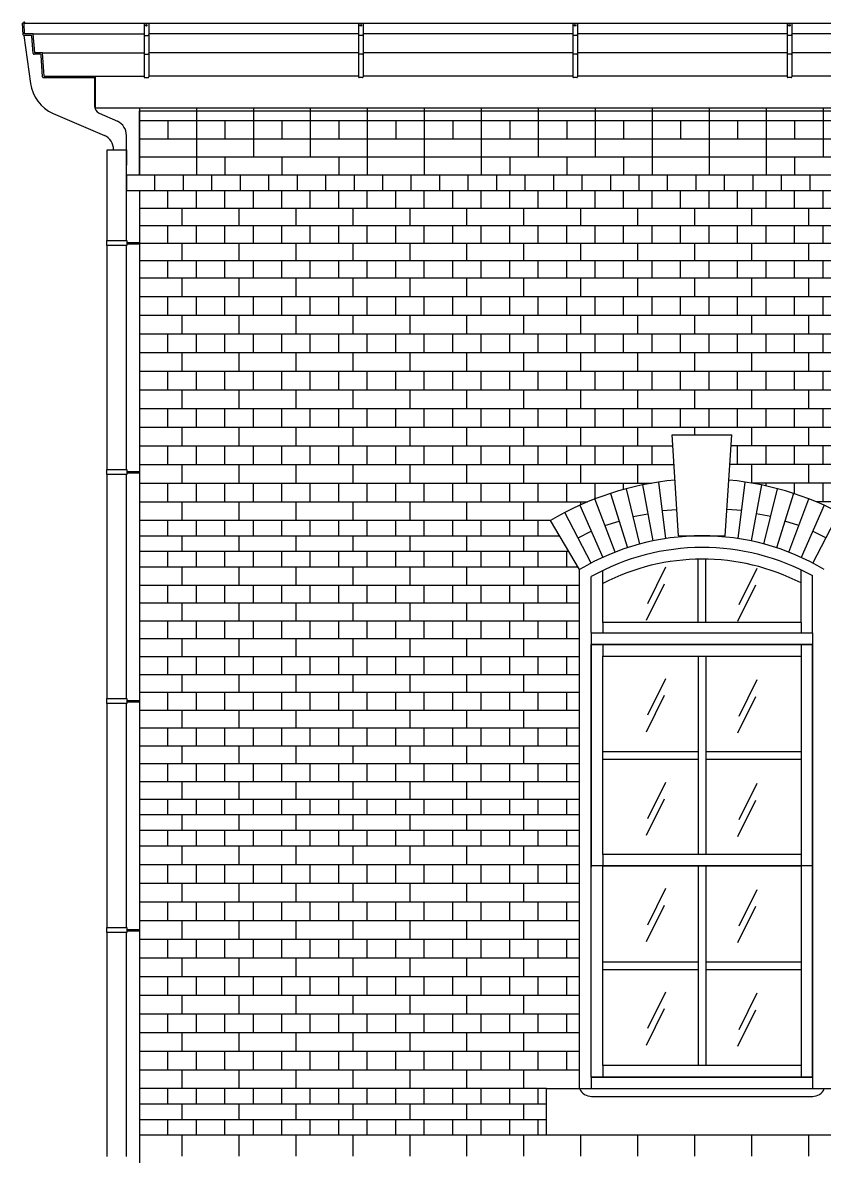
# Model space of a CAD drawing. Extents: x 138805 to 172445, y -129942 to -106182.
# Drawn here: x 156579 to 159675, y -120840 to -116462 of the extents above; entities that cross this region are included whole.
import ezdxf

# ---------------------------------------------------------------- set-up
doc = ezdxf.new("R2010")
doc.units = 0
doc.header["$LTSCALE"] = 50
doc.header["$MEASUREMENT"] = 0
for name, color, linetype in [('ele-3', 6, 'CONTINUOUS'), ('h', 5, 'CONTINUOUS'), ('HAT', 5, 'CONTINUOUS'), ('HATCH', 5, 'CONTINUOUS'), ('W-1', 3, 'CONTINUOUS'), ('WID', 4, 'CONTINUOUS')]:
    doc.layers.add(name, color=color, linetype=linetype)

msp = doc.modelspace()

# ---------------------------------------------------------------- linework, layer by layer
at = {"layer": 'ele-3'}
for p, q in [((157030.3, -117178.5), (163133.4, -117178.5)), ((157030.3, -117245.7), (163133.4, -117245.7)), ((157030.3, -117312.9), (163133.4, -117312.9)), ((157030.3, -117380.1), (161878.7, -117380.1)), ((157030.3, -117447.3), (161883.1, -117447.3)), ((158617.8, -118384.7), (157030.3, -118384.7)), ((158202.8, -118384.7), (157030.3, -118384.7)), ((158202.8, -118384.7), (157030.3, -118384.7)), ((158653.5, -118444.7), (157030.3, -118444.7)), ((158689.2, -118504.7), (157030.3, -118504.7)), ((158725, -118564.7), (157030.3, -118564.7)), ((158310, -118564.7), (157030.3, -118564.7)), ((158310, -118564.7), (157030.3, -118564.7)), ((157030.3, -119461.3), (158730.3, -119461.3)), ((157030.3, -119461.3), (158730.3, -119461.3)), ((157030.3, -119461.3), (158730.3, -119461.3)), ((158730.3, -119521.3), (157030.3, -119521.3)), ((158730.3, -119581.3), (157030.3, -119581.3)), ((157030.3, -119641.3), (158730.3, -119641.3)), ((157030.3, -119641.3), (158730.3, -119641.3)), ((157030.3, -119641.3), (158730.3, -119641.3)), ((158602.8, -120578.8), (157030.3, -120578.8)), ((158187.8, -120578.8), (157030.3, -120578.8)), ((158187.8, -120578.8), (157030.3, -120578.8)), ((158602.8, -120638.8), (157030.3, -120638.8)), ((158602.8, -120698.8), (157030.3, -120698.8)), ((158602.8, -120758.8), (157030.3, -120758.8)), ((158187.8, -120758.8), (157030.3, -120758.8)), ((158187.8, -120758.8), (157030.3, -120758.8))]:
    msp.add_line(p, q, dxfattribs=at)
for points in [[(157090.3, -117111.3), (157090.3, -117051.3)], [(157200.3, -117111.3), (157200.3, -117051.3)], [(157310.3, -117111.3), (157310.3, -117051.3)], [(157420.3, -117111.3), (157420.3, -117051.3)], [(157530.3, -117111.3), (157530.3, -117051.3)], [(157640.3, -117111.3), (157640.3, -117051.3)], [(157750.3, -117111.3), (157750.3, -117051.3)], [(157860.3, -117111.3), (157860.3, -117051.3)], [(157970.3, -117111.3), (157970.3, -117051.3)], [(158080.3, -117111.3), (158080.3, -117051.3)], [(158190.3, -117111.3), (158190.3, -117051.3)], [(158300.3, -117111.3), (158300.3, -117051.3)], [(158410.3, -117111.3), (158410.3, -117051.3)], [(158520.3, -117111.3), (158520.3, -117051.3)], [(158630.3, -117111.3), (158630.3, -117051.3)], [(158740.3, -117111.3), (158740.3, -117051.3)], [(158850.3, -117111.3), (158850.3, -117051.3)], [(158960.3, -117111.3), (158960.3, -117051.3)], [(159070.3, -117111.3), (159070.3, -117051.3)], [(159180.3, -117111.3), (159180.3, -117051.3)], [(159290.3, -117111.3), (159290.3, -117051.3)], [(159400.3, -117111.3), (159400.3, -117051.3)], [(159510.3, -117111.3), (159510.3, -117051.3)], [(159620.3, -117111.3), (159620.3, -117051.3)], [(157140.3, -117178.5), (157140.3, -117111.3)], [(157250.3, -117178.5), (157250.3, -117111.3)], [(157360.3, -117178.5), (157360.3, -117111.3)], [(157470.3, -117178.5), (157470.3, -117111.3)], [(157580.3, -117178.5), (157580.3, -117111.3)], [(157690.3, -117178.5), (157690.3, -117111.3)], [(157800.3, -117178.5), (157800.3, -117111.3)], [(157910.3, -117178.5), (157910.3, -117111.3)], [(158020.3, -117178.5), (158020.3, -117111.3)], [(158130.3, -117178.5), (158130.3, -117111.3)], [(158240.3, -117178.5), (158240.3, -117111.3)], [(158350.3, -117178.5), (158350.3, -117111.3)], [(158460.3, -117178.5), (158460.3, -117111.3)], [(158570.3, -117178.5), (158570.3, -117111.3)], [(158680.3, -117178.5), (158680.3, -117111.3)], [(158790.3, -117178.5), (158790.3, -117111.3)], [(158900.3, -117178.5), (158900.3, -117111.3)], [(159010.3, -117178.5), (159010.3, -117111.3)], [(159120.3, -117178.5), (159120.3, -117111.3)], [(159230.3, -117178.5), (159230.3, -117111.3)], [(159340.3, -117178.5), (159340.3, -117111.3)], [(159450.3, -117178.5), (159450.3, -117111.3)], [(159560.3, -117178.5), (159560.3, -117111.3)], [(159670.3, -117178.5), (159670.3, -117111.3)], [(157195.3, -117245.7), (157195.3, -117178.5)], [(157415.3, -117245.7), (157415.3, -117178.5)], [(157635.3, -117245.7), (157635.3, -117178.5)], [(157855.3, -117245.7), (157855.3, -117178.5)], [(158075.3, -117245.7), (158075.3, -117178.5)], [(158295.3, -117245.7), (158295.3, -117178.5)], [(158515.3, -117245.7), (158515.3, -117178.5)], [(158735.3, -117245.7), (158735.3, -117178.5)], [(158955.3, -117245.7), (158955.3, -117178.5)], [(159175.3, -117245.7), (159175.3, -117178.5)], [(159395.3, -117245.7), (159395.3, -117178.5)], [(159615.3, -117245.7), (159615.3, -117178.5)], [(157140.3, -117312.9), (157140.3, -117245.7)], [(157250.3, -117312.9), (157250.3, -117245.7)], [(157360.3, -117312.9), (157360.3, -117245.7)], [(157470.3, -117312.9), (157470.3, -117245.7)], [(157580.3, -117312.9), (157580.3, -117245.7)], [(157690.3, -117312.9), (157690.3, -117245.7)], [(157800.3, -117312.9), (157800.3, -117245.7)], [(157910.3, -117312.9), (157910.3, -117245.7)], [(158020.3, -117312.9), (158020.3, -117245.7)], [(158130.3, -117312.9), (158130.3, -117245.7)], [(158240.3, -117312.9), (158240.3, -117245.7)], [(158350.3, -117312.9), (158350.3, -117245.7)], [(158460.3, -117312.9), (158460.3, -117245.7)], [(158570.3, -117312.9), (158570.3, -117245.7)], [(158680.3, -117312.9), (158680.3, -117245.7)], [(158790.3, -117312.9), (158790.3, -117245.7)], [(158900.3, -117312.9), (158900.3, -117245.7)], [(159010.3, -117312.9), (159010.3, -117245.7)], [(159120.3, -117312.9), (159120.3, -117245.7)], [(159230.3, -117312.9), (159230.3, -117245.7)], [(159340.3, -117312.9), (159340.3, -117245.7)], [(159450.3, -117312.9), (159450.3, -117245.7)], [(159560.3, -117312.9), (159560.3, -117245.7)], [(159670.3, -117312.9), (159670.3, -117245.7)], [(157195.3, -117380.1), (157195.3, -117312.9)], [(157415.3, -117380.1), (157415.3, -117312.9)], [(157635.3, -117380.1), (157635.3, -117312.9)], [(157855.3, -117380.1), (157855.3, -117312.9)], [(158075.3, -117380.1), (158075.3, -117312.9)], [(158295.3, -117380.1), (158295.3, -117312.9)], [(158515.3, -117380.1), (158515.3, -117312.9)], [(158735.3, -117380.1), (158735.3, -117312.9)], [(158955.3, -117380.1), (158955.3, -117312.9)], [(159175.3, -117380.1), (159175.3, -117312.9)], [(159395.3, -117380.1), (159395.3, -117312.9)], [(159615.3, -117380.1), (159615.3, -117312.9)], [(157140.3, -117447.3), (157140.3, -117380.1)], [(157250.3, -117447.3), (157250.3, -117380.1)], [(157360.3, -117447.3), (157360.3, -117380.1)], [(157470.3, -117447.3), (157470.3, -117380.1)], [(157580.3, -117447.3), (157580.3, -117380.1)], [(157690.3, -117447.3), (157690.3, -117380.1)], [(157800.3, -117447.3), (157800.3, -117380.1)], [(157910.3, -117447.3), (157910.3, -117380.1)], [(158020.3, -117447.3), (158020.3, -117380.1)], [(158130.3, -117447.3), (158130.3, -117380.1)], [(158240.3, -117447.3), (158240.3, -117380.1)], [(158350.3, -117447.3), (158350.3, -117380.1)], [(158460.3, -117447.3), (158460.3, -117380.1)], [(158570.3, -117447.3), (158570.3, -117380.1)], [(158680.3, -117447.3), (158680.3, -117380.1)], [(158790.3, -117447.3), (158790.3, -117380.1)], [(158900.3, -117447.3), (158900.3, -117380.1)], [(159010.3, -117447.3), (159010.3, -117380.1)], [(159120.3, -117447.3), (159120.3, -117380.1)], [(159230.3, -117447.3), (159230.3, -117380.1)], [(159340.3, -117447.3), (159340.3, -117380.1)], [(159450.3, -117447.3), (159450.3, -117380.1)], [(159560.3, -117447.3), (159560.3, -117380.1)], [(159670.3, -117447.3), (159670.3, -117380.1)], [(157140.3, -118444.7), (157140.3, -118384.7)], [(157250.3, -118444.7), (157250.3, -118384.7)], [(157360.3, -118444.7), (157360.3, -118384.7)], [(157470.3, -118444.7), (157470.3, -118384.7)], [(157580.3, -118444.7), (157580.3, -118384.7)], [(157690.3, -118444.7), (157690.3, -118384.7)], [(157800.3, -118444.7), (157800.3, -118384.7)], [(157910.3, -118444.7), (157910.3, -118384.7)], [(158020.3, -118444.7), (158020.3, -118384.7)], [(158130.3, -118444.7), (158130.3, -118384.7)], [(158240.3, -118444.7), (158240.3, -118384.7)], [(158350.3, -118444.7), (158350.3, -118384.7)], [(158460.3, -118444.7), (158460.3, -118384.7)], [(158570.3, -118444.7), (158570.3, -118384.7)], [(157195.3, -118504.7), (157195.3, -118444.7)], [(157415.3, -118504.7), (157415.3, -118444.7)], [(157635.3, -118504.7), (157635.3, -118444.7)], [(157855.3, -118504.7), (157855.3, -118444.7)], [(158075.3, -118504.7), (158075.3, -118444.7)], [(158295.3, -118504.7), (158295.3, -118444.7)], [(158515.3, -118504.7), (158515.3, -118444.7)], [(157140.3, -118564.7), (157140.3, -118504.7)], [(157250.3, -118564.7), (157250.3, -118504.7)], [(157360.3, -118564.7), (157360.3, -118504.7)], [(157470.3, -118564.7), (157470.3, -118504.7)], [(157580.3, -118564.7), (157580.3, -118504.7)], [(157690.3, -118564.7), (157690.3, -118504.7)], [(157800.3, -118564.7), (157800.3, -118504.7)], [(157910.3, -118564.7), (157910.3, -118504.7)], [(158020.3, -118564.7), (158020.3, -118504.7)], [(158130.3, -118564.7), (158130.3, -118504.7)], [(158240.3, -118564.7), (158240.3, -118504.7)], [(158350.3, -118564.7), (158350.3, -118504.7)], [(158460.3, -118564.7), (158460.3, -118504.7)], [(158570.3, -118564.7), (158570.3, -118504.7)], [(158680.3, -118564.7), (158680.3, -118504.7)], [(157140.3, -119521.3), (157140.3, -119461.3)], [(157250.3, -119521.3), (157250.3, -119461.3)], [(157360.3, -119521.3), (157360.3, -119461.3)], [(157470.3, -119521.3), (157470.3, -119461.3)], [(157580.3, -119521.3), (157580.3, -119461.3)], [(157690.3, -119521.3), (157690.3, -119461.3)], [(157800.3, -119521.3), (157800.3, -119461.3)], [(157910.3, -119521.3), (157910.3, -119461.3)], [(158020.3, -119521.3), (158020.3, -119461.3)], [(158130.3, -119521.3), (158130.3, -119461.3)], [(158240.3, -119521.3), (158240.3, -119461.3)], [(158350.3, -119521.3), (158350.3, -119461.3)], [(158460.3, -119521.3), (158460.3, -119461.3)], [(158570.3, -119521.3), (158570.3, -119461.3)], [(158680.3, -119521.3), (158680.3, -119461.3)], [(157195.3, -119581.3), (157195.3, -119521.3)], [(157415.3, -119581.3), (157415.3, -119521.3)], [(157635.3, -119581.3), (157635.3, -119521.3)], [(157855.3, -119581.3), (157855.3, -119521.3)], [(158075.3, -119581.3), (158075.3, -119521.3)], [(158295.3, -119581.3), (158295.3, -119521.3)], [(158515.3, -119581.3), (158515.3, -119521.3)], [(157140.3, -119641.3), (157140.3, -119581.3)], [(157250.3, -119641.3), (157250.3, -119581.3)], [(157360.3, -119641.3), (157360.3, -119581.3)], [(157470.3, -119641.3), (157470.3, -119581.3)], [(157580.3, -119641.3), (157580.3, -119581.3)], [(157690.3, -119641.3), (157690.3, -119581.3)], [(157800.3, -119641.3), (157800.3, -119581.3)], [(157910.3, -119641.3), (157910.3, -119581.3)], [(158020.3, -119641.3), (158020.3, -119581.3)], [(158130.3, -119641.3), (158130.3, -119581.3)], [(158240.3, -119641.3), (158240.3, -119581.3)], [(158350.3, -119641.3), (158350.3, -119581.3)], [(158460.3, -119641.3), (158460.3, -119581.3)], [(158570.3, -119641.3), (158570.3, -119581.3)], [(158680.3, -119641.3), (158680.3, -119581.3)], [(157140.3, -120638.8), (157140.3, -120578.8)], [(157250.3, -120638.8), (157250.3, -120578.8)], [(157360.3, -120638.8), (157360.3, -120578.8)], [(157470.3, -120638.8), (157470.3, -120578.8)], [(157580.3, -120638.8), (157580.3, -120578.8)], [(157690.3, -120638.8), (157690.3, -120578.8)], [(157800.3, -120638.8), (157800.3, -120578.8)], [(157910.3, -120638.8), (157910.3, -120578.8)], [(158020.3, -120638.8), (158020.3, -120578.8)], [(158130.3, -120638.8), (158130.3, -120578.8)], [(158240.3, -120638.8), (158240.3, -120578.8)], [(158350.3, -120638.8), (158350.3, -120578.8)], [(158460.3, -120638.8), (158460.3, -120578.8)], [(158570.3, -120638.8), (158570.3, -120578.8)], [(157195.3, -120698.8), (157195.3, -120638.8)], [(157415.3, -120698.8), (157415.3, -120638.8)], [(157635.3, -120698.8), (157635.3, -120638.8)], [(157855.3, -120698.8), (157855.3, -120638.8)], [(158075.3, -120698.8), (158075.3, -120638.8)], [(158295.3, -120698.8), (158295.3, -120638.8)], [(158515.3, -120698.8), (158515.3, -120638.8)], [(157140.3, -120758.8), (157140.3, -120698.8)], [(157250.3, -120758.8), (157250.3, -120698.8)], [(157360.3, -120758.8), (157360.3, -120698.8)], [(157470.3, -120758.8), (157470.3, -120698.8)], [(157580.3, -120758.8), (157580.3, -120698.8)], [(157690.3, -120758.8), (157690.3, -120698.8)], [(157800.3, -120758.8), (157800.3, -120698.8)], [(157910.3, -120758.8), (157910.3, -120698.8)], [(158020.3, -120758.8), (158020.3, -120698.8)], [(158130.3, -120758.8), (158130.3, -120698.8)], [(158240.3, -120758.8), (158240.3, -120698.8)], [(158350.3, -120758.8), (158350.3, -120698.8)], [(158460.3, -120758.8), (158460.3, -120698.8)], [(158570.3, -120758.8), (158570.3, -120698.8)]]:
    msp.add_lwpolyline(points, dxfattribs=at)
at = {"layer": 'h'}
for p, q in [((163289, -116841.3), (157030.3, -116841.3)), ((163297.4, -116911.3), (157030.3, -116911.3)), ((163292.8, -116981.3), (157030.3, -116981.3)), ((157030.3, -117519.4), (161845.5, -117519.4)), ((157030.3, -117591.5), (161692.8, -117591.5)), ((157030.3, -117663.6), (161610.4, -117663.6)), ((157030.3, -117735.7), (161555.4, -117735.7)), ((157030.3, -117807.9), (161517.9, -117807.9)), ((157030.3, -117880), (161493.7, -117880)), ((157030.3, -117880), (161433.3, -117880)), ((157030.3, -117952.1), (161481, -117952.1)), ((157030.3, -117952.1), (161428.5, -117952.1)), ((157030.3, -118024.2), (161478.9, -118024.2)), ((157030.3, -118024.2), (161433.1, -118024.2)), ((157030.3, -118096.3), (159090.6, -118096.3)), ((161487.2, -118096.3), (159315.1, -118096.3)), ((157030.3, -118168.4), (159095.2, -118168.4)), ((161506.5, -118168.4), (159310.5, -118168.4)), ((157030.3, -118240.5), (159007.8, -118240.5)), ((158972.9, -118247.1), (159012.8, -118463.5)), ((159062.8, -118454.5), (159035.7, -118236)), ((159342.9, -118454.5), (159370, -118236)), ((159432.7, -118247.1), (159392.9, -118463.5)), ((161538.3, -118240.5), (159397.8, -118240.5)), ((158867, -118507), (158789.6, -118301)), ((158849.7, -118279.7), (158914.8, -118489.8)), ((158963.4, -118475.3), (158910.8, -118261.7)), ((159442.2, -118475.3), (159494.8, -118261.7)), ((159556, -118279.7), (159490.9, -118489.8)), ((159538.7, -118507), (159616.1, -118301)), ((157030.3, -118312.6), (158760.9, -118312.6)), ((158730.8, -118325.7), (158820.3, -118526.7)), ((159049.2, -118345.2), (159106.3, -118341.6)), ((159356.4, -118345.2), (159299.4, -118341.6)), ((159674.9, -118325.7), (159585.4, -118526.7)), ((161585.5, -118312.6), (159644.8, -118312.6)), ((158774.7, -118549), (158673.5, -118353.7)), ((158828.3, -118404), (158883, -118387.1)), ((158937.1, -118368.5), (158993.4, -118358.1)), ((159468.5, -118368.5), (159412.3, -118358.1)), ((159577.4, -118404), (159522.7, -118387.1)), ((159631, -118549), (159732.2, -118353.7)), ((158724.1, -118451.3), (158775.5, -118426.2)), ((159681.6, -118451.3), (159630.1, -118426.2)), ((159061.6, -118565), (158992.1, -118705.7)), ((159414.6, -118569.5), (159345, -118710.2)), ((157030.3, -118633.7), (158730.3, -118633.7)), ((159056.9, -118629.8), (158987.3, -118770.5)), ((159409.9, -118634.3), (159340.3, -118775)), ((157030.3, -118702.7), (158730.3, -118702.7)), ((157030.3, -118771.6), (158730.3, -118771.6)), ((157030.3, -118840.6), (158730.3, -118840.6)), ((157030.3, -118909.6), (158730.3, -118909.6)), ((157030.3, -118978.6), (158730.3, -118978.6)), ((159061.6, -118996), (158992.1, -119136.7)), ((159414.6, -119000.4), (159345, -119141.1)), ((157030.3, -119047.5), (158730.3, -119047.5)), ((159056.9, -119060.8), (158987.3, -119201.5)), ((159409.9, -119065.3), (159340.3, -119206)), ((157030.3, -119116.5), (158730.3, -119116.5)), ((157030.3, -119185.5), (158730.3, -119185.5)), ((157030.3, -119254.4), (158730.3, -119254.4)), ((157030.3, -119323.4), (158730.3, -119323.4)), ((157030.3, -119392.4), (158730.3, -119392.4)), ((159061.6, -119396), (158992.1, -119536.7)), ((159414.6, -119400.4), (159345, -119541.1)), ((159056.9, -119460.8), (158987.3, -119601.5)), ((159409.9, -119465.3), (159340.3, -119606)), ((157030.3, -119713.5), (158730.3, -119713.5)), ((157030.3, -119785.6), (158730.3, -119785.6)), ((159061.6, -119806), (158992.1, -119946.7)), ((159414.6, -119810.4), (159345, -119951.1)), ((157030.3, -119857.7), (158730.3, -119857.7)), ((159056.9, -119870.8), (158987.3, -120011.5)), ((159409.9, -119875.3), (159340.3, -120016)), ((157030.3, -119929.8), (158730.3, -119929.8)), ((157030.3, -120001.9), (158730.3, -120001.9)), ((157030.3, -120074), (158730.3, -120074)), ((157030.3, -120146.1), (158730.3, -120146.1)), ((157030.3, -120218.2), (158730.3, -120218.2)), ((159061.6, -120206), (158992.1, -120346.7)), ((159414.6, -120210.4), (159345, -120351.1)), ((159056.9, -120270.8), (158987.3, -120411.5)), ((157030.3, -120290.3), (158730.3, -120290.3)), ((159409.9, -120275.3), (159340.3, -120416)), ((157030.3, -120362.4), (158730.3, -120362.4)), ((157030.3, -120434.6), (158730.3, -120434.6)), ((157030.3, -120506.7), (158730.3, -120506.7))]:
    msp.add_line(p, q, dxfattribs=at)
for points in [[(157250.3, -116791.3), (157250.3, -116841.3)], [(157470.3, -116791.3), (157470.3, -116841.3)], [(157690.3, -116791.3), (157690.3, -116841.3)], [(157910.3, -116791.3), (157910.3, -116841.3)], [(158130.3, -116791.3), (158130.3, -116841.3)], [(158350.3, -116791.3), (158350.3, -116841.3)], [(158570.3, -116791.3), (158570.3, -116841.3)], [(158790.3, -116791.3), (158790.3, -116841.3)], [(159010.3, -116791.3), (159010.3, -116841.3)], [(159230.3, -116791.3), (159230.3, -116841.3)], [(159450.3, -116791.3), (159450.3, -116841.3)], [(159670.3, -116791.3), (159670.3, -116841.3)], [(157140.3, -116841.3), (157140.3, -116911.3)], [(157250.3, -116841.3), (157250.3, -116911.3)], [(157360.3, -116841.3), (157360.3, -116911.3)], [(157470.3, -116841.3), (157470.3, -116911.3)], [(157580.3, -116841.3), (157580.3, -116911.3)], [(157690.3, -116841.3), (157690.3, -116911.3)], [(157800.3, -116841.3), (157800.3, -116911.3)], [(157910.3, -116841.3), (157910.3, -116911.3)], [(158020.3, -116841.3), (158020.3, -116911.3)], [(158130.3, -116841.3), (158130.3, -116911.3)], [(158240.3, -116841.3), (158240.3, -116911.3)], [(158350.3, -116841.3), (158350.3, -116911.3)], [(158460.3, -116841.3), (158460.3, -116911.3)], [(158570.3, -116841.3), (158570.3, -116911.3)], [(158680.3, -116841.3), (158680.3, -116911.3)], [(158790.3, -116841.3), (158790.3, -116911.3)], [(158900.3, -116841.3), (158900.3, -116911.3)], [(159010.3, -116841.3), (159010.3, -116911.3)], [(159120.3, -116841.3), (159120.3, -116911.3)], [(159230.3, -116841.3), (159230.3, -116911.3)], [(159340.3, -116841.3), (159340.3, -116911.3)], [(159450.3, -116841.3), (159450.3, -116911.3)], [(159560.3, -116841.3), (159560.3, -116911.3)], [(159670.3, -116841.3), (159670.3, -116911.3)], [(157250.3, -116911.3), (157250.3, -116981.3)], [(157470.3, -116911.3), (157470.3, -116981.3)], [(157690.3, -116911.3), (157690.3, -116981.3)], [(157910.3, -116911.3), (157910.3, -116981.3)], [(158130.3, -116911.3), (158130.3, -116981.3)], [(158350.3, -116911.3), (158350.3, -116981.3)], [(158570.3, -116911.3), (158570.3, -116981.3)], [(158790.3, -116911.3), (158790.3, -116981.3)], [(159010.3, -116911.3), (159010.3, -116981.3)], [(159230.3, -116911.3), (159230.3, -116981.3)], [(159450.3, -116911.3), (159450.3, -116981.3)], [(159670.3, -116911.3), (159670.3, -116981.3)], [(157250.3, -116981.3), (157250.3, -117051.3)], [(157360.3, -116981.3), (157360.3, -117051.3)], [(157580.3, -116981.3), (157580.3, -117051.3)], [(157800.3, -116981.3), (157800.3, -117051.3)], [(157910.3, -116981.3), (157910.3, -117051.3)], [(158130.3, -116981.3), (158130.3, -117051.3)], [(158350.3, -116981.3), (158350.3, -117051.3)], [(158460.3, -116981.3), (158460.3, -117051.3)], [(158680.3, -116981.3), (158680.3, -117051.3)], [(158900.3, -116981.3), (158900.3, -117051.3)], [(159010.3, -116981.3), (159010.3, -117051.3)], [(159230.3, -116981.3), (159230.3, -117051.3)], [(159450.3, -116981.3), (159450.3, -117051.3)], [(159560.3, -116981.3), (159560.3, -117051.3)], [(157195.3, -117519.4), (157195.3, -117447.3)], [(157415.3, -117519.4), (157415.3, -117447.3)], [(157635.3, -117519.4), (157635.3, -117447.3)], [(157855.3, -117519.4), (157855.3, -117447.3)], [(158075.3, -117519.4), (158075.3, -117447.3)], [(158295.3, -117519.4), (158295.3, -117447.3)], [(158515.3, -117519.4), (158515.3, -117447.3)], [(158735.3, -117519.4), (158735.3, -117447.3)], [(158955.3, -117519.4), (158955.3, -117447.3)], [(159175.3, -117519.4), (159175.3, -117447.3)], [(159395.3, -117519.4), (159395.3, -117447.3)], [(159615.3, -117519.4), (159615.3, -117447.3)], [(157140.3, -117591.5), (157140.3, -117519.4)], [(157250.3, -117591.5), (157250.3, -117519.4)], [(157360.3, -117591.5), (157360.3, -117519.4)], [(157470.3, -117591.5), (157470.3, -117519.4)], [(157580.3, -117591.5), (157580.3, -117519.4)], [(157690.3, -117591.5), (157690.3, -117519.4)], [(157800.3, -117591.5), (157800.3, -117519.4)], [(157910.3, -117591.5), (157910.3, -117519.4)], [(158020.3, -117591.5), (158020.3, -117519.4)], [(158130.3, -117591.5), (158130.3, -117519.4)], [(158240.3, -117591.5), (158240.3, -117519.4)], [(158350.3, -117591.5), (158350.3, -117519.4)], [(158460.3, -117591.5), (158460.3, -117519.4)], [(158570.3, -117591.5), (158570.3, -117519.4)], [(158680.3, -117591.5), (158680.3, -117519.4)], [(158790.3, -117591.5), (158790.3, -117519.4)], [(158900.3, -117591.5), (158900.3, -117519.4)], [(159010.3, -117591.5), (159010.3, -117519.4)], [(159120.3, -117591.5), (159120.3, -117519.4)], [(159230.3, -117591.5), (159230.3, -117519.4)], [(159340.3, -117591.5), (159340.3, -117519.4)], [(159450.3, -117591.5), (159450.3, -117519.4)], [(159560.3, -117591.5), (159560.3, -117519.4)], [(159670.3, -117591.5), (159670.3, -117519.4)], [(157195.3, -117663.6), (157195.3, -117591.5)], [(157415.3, -117663.6), (157415.3, -117591.5)], [(157635.3, -117663.6), (157635.3, -117591.5)], [(157855.3, -117663.6), (157855.3, -117591.5)], [(158075.3, -117663.6), (158075.3, -117591.5)], [(158295.3, -117663.6), (158295.3, -117591.5)], [(158515.3, -117663.6), (158515.3, -117591.5)], [(158735.3, -117663.6), (158735.3, -117591.5)], [(158955.3, -117663.6), (158955.3, -117591.5)], [(159175.3, -117663.6), (159175.3, -117591.5)], [(159395.3, -117663.6), (159395.3, -117591.5)], [(159615.3, -117663.6), (159615.3, -117591.5)], [(157140.3, -117735.7), (157140.3, -117663.6)], [(157250.3, -117735.7), (157250.3, -117663.6)], [(157360.3, -117735.7), (157360.3, -117663.6)], [(157470.3, -117735.7), (157470.3, -117663.6)], [(157580.3, -117735.7), (157580.3, -117663.6)], [(157690.3, -117735.7), (157690.3, -117663.6)], [(157800.3, -117735.7), (157800.3, -117663.6)], [(157910.3, -117735.7), (157910.3, -117663.6)], [(158020.3, -117735.7), (158020.3, -117663.6)], [(158130.3, -117735.7), (158130.3, -117663.6)], [(158240.3, -117735.7), (158240.3, -117663.6)], [(158350.3, -117735.7), (158350.3, -117663.6)], [(158460.3, -117735.7), (158460.3, -117663.6)], [(158570.3, -117735.7), (158570.3, -117663.6)], [(158680.3, -117735.7), (158680.3, -117663.6)], [(158790.3, -117735.7), (158790.3, -117663.6)], [(158900.3, -117735.7), (158900.3, -117663.6)], [(159010.3, -117735.7), (159010.3, -117663.6)], [(159120.3, -117735.7), (159120.3, -117663.6)], [(159230.3, -117735.7), (159230.3, -117663.6)], [(159340.3, -117735.7), (159340.3, -117663.6)], [(159450.3, -117735.7), (159450.3, -117663.6)], [(159560.3, -117735.7), (159560.3, -117663.6)], [(159670.3, -117735.7), (159670.3, -117663.6)], [(157195.3, -117807.9), (157195.3, -117735.7)], [(157415.3, -117807.9), (157415.3, -117735.7)], [(157635.3, -117807.9), (157635.3, -117735.7)], [(157855.3, -117807.9), (157855.3, -117735.7)], [(158075.3, -117807.9), (158075.3, -117735.7)], [(158295.3, -117807.9), (158295.3, -117735.7)], [(158515.3, -117807.9), (158515.3, -117735.7)], [(158735.3, -117807.9), (158735.3, -117735.7)], [(158955.3, -117807.9), (158955.3, -117735.7)], [(159175.3, -117807.9), (159175.3, -117735.7)], [(159395.3, -117807.9), (159395.3, -117735.7)], [(159615.3, -117807.9), (159615.3, -117735.7)], [(157140.3, -117880), (157140.3, -117807.9)], [(157140.3, -117880), (157140.3, -117807.9)], [(157250.3, -117880), (157250.3, -117807.9)], [(157250.3, -117880), (157250.3, -117807.9)], [(157360.3, -117880), (157360.3, -117807.9)], [(157360.3, -117880), (157360.3, -117807.9)], [(157470.3, -117880), (157470.3, -117807.9)], [(157470.3, -117880), (157470.3, -117807.9)], [(157580.3, -117880), (157580.3, -117807.9)], [(157580.3, -117880), (157580.3, -117807.9)], [(157690.3, -117880), (157690.3, -117807.9)], [(157690.3, -117880), (157690.3, -117807.9)], [(157800.3, -117880), (157800.3, -117807.9)], [(157910.3, -117880), (157910.3, -117807.9)], [(158020.3, -117880), (158020.3, -117807.9)], [(158130.3, -117880), (158130.3, -117807.9)], [(158240.3, -117880), (158240.3, -117807.9)], [(158350.3, -117880), (158350.3, -117807.9)], [(158460.3, -117880), (158460.3, -117807.9)], [(158570.3, -117880), (158570.3, -117807.9)], [(158680.3, -117880), (158680.3, -117807.9)], [(158790.3, -117880), (158790.3, -117807.9)], [(158900.3, -117880), (158900.3, -117807.9)], [(159010.3, -117880), (159010.3, -117807.9)], [(159120.3, -117880), (159120.3, -117807.9)], [(159230.3, -117880), (159230.3, -117807.9)], [(159340.3, -117880), (159340.3, -117807.9)], [(159450.3, -117880), (159450.3, -117807.9)], [(159560.3, -117880), (159560.3, -117807.9)], [(159670.3, -117880), (159670.3, -117807.9)], [(157195.3, -117952.1), (157195.3, -117880)], [(157195.3, -117952.1), (157195.3, -117880)], [(157415.3, -117952.1), (157415.3, -117880)], [(157415.3, -117952.1), (157415.3, -117880)], [(157635.3, -117952.1), (157635.3, -117880)], [(157635.3, -117952.1), (157635.3, -117880)], [(157855.3, -117952.1), (157855.3, -117880)], [(158075.3, -117952.1), (158075.3, -117880)], [(158295.3, -117952.1), (158295.3, -117880)], [(158515.3, -117952.1), (158515.3, -117880)], [(158735.3, -117952.1), (158735.3, -117880)], [(158955.3, -117952.1), (158955.3, -117880)], [(159175.3, -117952.1), (159175.3, -117880)], [(159395.3, -117952.1), (159395.3, -117880)], [(159615.3, -117952.1), (159615.3, -117880)], [(157140.3, -118024.2), (157140.3, -117952.1)], [(157140.3, -118024.2), (157140.3, -117952.1)], [(157250.3, -118024.2), (157250.3, -117952.1)], [(157250.3, -118024.2), (157250.3, -117952.1)], [(157360.3, -118024.2), (157360.3, -117952.1)], [(157360.3, -118024.2), (157360.3, -117952.1)], [(157470.3, -118024.2), (157470.3, -117952.1)], [(157470.3, -118024.2), (157470.3, -117952.1)], [(157580.3, -118024.2), (157580.3, -117952.1)], [(157580.3, -118024.2), (157580.3, -117952.1)], [(157690.3, -118024.2), (157690.3, -117952.1)], [(157690.3, -118024.2), (157690.3, -117952.1)], [(157800.3, -118024.2), (157800.3, -117952.1)], [(157910.3, -118024.2), (157910.3, -117952.1)], [(158020.3, -118024.2), (158020.3, -117952.1)], [(158130.3, -118024.2), (158130.3, -117952.1)], [(158240.3, -118024.2), (158240.3, -117952.1)], [(158350.3, -118024.2), (158350.3, -117952.1)], [(158460.3, -118024.2), (158460.3, -117952.1)], [(158570.3, -118024.2), (158570.3, -117952.1)], [(158680.3, -118024.2), (158680.3, -117952.1)], [(158790.3, -118024.2), (158790.3, -117952.1)], [(158900.3, -118024.2), (158900.3, -117952.1)], [(159010.3, -118024.2), (159010.3, -117952.1)], [(159120.3, -118024.2), (159120.3, -117952.1)], [(159230.3, -118024.2), (159230.3, -117952.1)], [(159340.3, -118024.2), (159340.3, -117952.1)], [(159450.3, -118024.2), (159450.3, -117952.1)], [(159560.3, -118024.2), (159560.3, -117952.1)], [(159670.3, -118024.2), (159670.3, -117952.1)], [(157195.3, -118096.3), (157195.3, -118024.2)], [(157195.3, -118096.3), (157195.3, -118024.2)], [(157415.3, -118096.3), (157415.3, -118024.2)], [(157415.3, -118096.3), (157415.3, -118024.2)], [(157635.3, -118096.3), (157635.3, -118024.2)], [(157635.3, -118096.3), (157635.3, -118024.2)], [(157855.3, -118096.3), (157855.3, -118024.2)], [(158075.3, -118096.3), (158075.3, -118024.2)], [(158295.3, -118096.3), (158295.3, -118024.2)], [(158515.3, -118096.3), (158515.3, -118024.2)], [(158735.3, -118096.3), (158735.3, -118024.2)], [(158955.3, -118096.3), (158955.3, -118024.2)], [(159175.3, -118053.8), (159175.3, -118024.2)], [(159395.3, -118096.3), (159395.3, -118024.2)], [(159615.3, -118096.3), (159615.3, -118024.2)], [(157140.3, -118168.4), (157140.3, -118096.3)], [(157250.3, -118168.4), (157250.3, -118096.3)], [(157360.3, -118168.4), (157360.3, -118096.3)], [(157470.3, -118168.4), (157470.3, -118096.3)], [(157580.3, -118168.4), (157580.3, -118096.3)], [(157690.3, -118168.4), (157690.3, -118096.3)], [(157800.3, -118168.4), (157800.3, -118096.3)], [(157910.3, -118168.4), (157910.3, -118096.3)], [(158020.3, -118168.4), (158020.3, -118096.3)], [(158130.3, -118168.4), (158130.3, -118096.3)], [(158240.3, -118168.4), (158240.3, -118096.3)], [(158350.3, -118168.4), (158350.3, -118096.3)], [(158460.3, -118168.4), (158460.3, -118096.3)], [(158570.3, -118168.4), (158570.3, -118096.3)], [(158680.3, -118168.4), (158680.3, -118096.3)], [(158790.3, -118168.4), (158790.3, -118096.3)], [(158900.3, -118168.4), (158900.3, -118096.3)], [(159010.3, -118168.4), (159010.3, -118096.3)], [(159340.3, -118168.4), (159340.3, -118096.3)], [(159450.3, -118168.4), (159450.3, -118096.3)], [(159560.3, -118168.4), (159560.3, -118096.3)], [(159670.3, -118168.4), (159670.3, -118096.3)], [(157195.3, -118240.5), (157195.3, -118168.4)], [(157415.3, -118240.5), (157415.3, -118168.4)], [(157635.3, -118240.5), (157635.3, -118168.4)], [(157855.3, -118240.5), (157855.3, -118168.4)], [(158075.3, -118240.5), (158075.3, -118168.4)], [(158295.3, -118240.5), (158295.3, -118168.4)], [(158515.3, -118240.5), (158515.3, -118168.4)], [(158735.3, -118240.5), (158735.3, -118168.4)], [(158955.3, -118240.5), (158955.3, -118168.4)], [(159395.3, -118240.5), (159395.3, -118168.4)], [(159615.3, -118240.5), (159615.3, -118168.4)], [(157140.3, -118312.6), (157140.3, -118240.5)], [(157250.3, -118312.6), (157250.3, -118240.5)], [(157360.3, -118312.6), (157360.3, -118240.5)], [(157470.3, -118312.6), (157470.3, -118240.5)], [(157580.3, -118312.6), (157580.3, -118240.5)], [(157690.3, -118312.6), (157690.3, -118240.5)], [(157800.3, -118312.6), (157800.3, -118240.5)], [(157910.3, -118312.6), (157910.3, -118240.5)], [(158020.3, -118312.6), (158020.3, -118240.5)], [(158130.3, -118312.6), (158130.3, -118240.5)], [(158240.3, -118312.6), (158240.3, -118240.5)], [(158350.3, -118312.6), (158350.3, -118240.5)], [(158460.3, -118312.6), (158460.3, -118240.5)], [(158570.3, -118312.6), (158570.3, -118240.5)], [(158680.3, -118312.6), (158680.3, -118240.5)], [(158790.3, -118300.8), (158790.3, -118240.5)], [(158900.3, -118264.5), (158900.3, -118240.5)], [(159450.3, -118250.9), (159450.3, -118240.5)], [(159560.3, -118281.1), (159560.3, -118240.5)], [(159670.3, -118312.6), (159670.3, -118240.5)], [(157195.3, -118384.7), (157195.3, -118312.6)], [(157415.3, -118384.7), (157415.3, -118312.6)], [(157635.3, -118384.7), (157635.3, -118312.6)], [(157855.3, -118384.7), (157855.3, -118312.6)], [(158075.3, -118384.7), (158075.3, -118312.6)], [(158295.3, -118384.7), (158295.3, -118312.6)], [(158515.3, -118384.7), (158515.3, -118312.6)], [(158735.3, -118323.7), (158735.3, -118312.6)], [(157195.3, -118633.7), (157195.3, -118564.7)], [(157415.3, -118633.7), (157415.3, -118564.7)], [(157635.3, -118633.7), (157635.3, -118564.7)], [(157855.3, -118633.7), (157855.3, -118564.7)], [(158075.3, -118633.7), (158075.3, -118564.7)], [(158295.3, -118633.7), (158295.3, -118564.7)], [(158515.3, -118633.7), (158515.3, -118564.7)], [(157140.3, -118702.7), (157140.3, -118633.7)], [(157250.3, -118702.7), (157250.3, -118633.7)], [(157360.3, -118702.7), (157360.3, -118633.7)], [(157470.3, -118702.7), (157470.3, -118633.7)], [(157580.3, -118702.7), (157580.3, -118633.7)], [(157690.3, -118702.7), (157690.3, -118633.7)], [(157800.3, -118702.7), (157800.3, -118633.7)], [(157910.3, -118702.7), (157910.3, -118633.7)], [(158020.3, -118702.7), (158020.3, -118633.7)], [(158130.3, -118702.7), (158130.3, -118633.7)], [(158240.3, -118702.7), (158240.3, -118633.7)], [(158350.3, -118702.7), (158350.3, -118633.7)], [(158460.3, -118702.7), (158460.3, -118633.7)], [(158570.3, -118702.7), (158570.3, -118633.7)], [(158680.3, -118702.7), (158680.3, -118633.7)], [(157195.3, -118771.6), (157195.3, -118702.7)], [(157415.3, -118771.6), (157415.3, -118702.7)], [(157635.3, -118771.6), (157635.3, -118702.7)], [(157855.3, -118771.6), (157855.3, -118702.7)], [(158075.3, -118771.6), (158075.3, -118702.7)], [(158295.3, -118771.6), (158295.3, -118702.7)], [(158515.3, -118771.6), (158515.3, -118702.7)], [(157140.3, -118840.6), (157140.3, -118771.6)], [(157250.3, -118840.6), (157250.3, -118771.6)], [(157360.3, -118840.6), (157360.3, -118771.6)], [(157470.3, -118840.6), (157470.3, -118771.6)], [(157580.3, -118840.6), (157580.3, -118771.6)], [(157690.3, -118840.6), (157690.3, -118771.6)], [(157800.3, -118840.6), (157800.3, -118771.6)], [(157910.3, -118840.6), (157910.3, -118771.6)], [(158020.3, -118840.6), (158020.3, -118771.6)], [(158130.3, -118840.6), (158130.3, -118771.6)], [(158240.3, -118840.6), (158240.3, -118771.6)], [(158350.3, -118840.6), (158350.3, -118771.6)], [(158460.3, -118840.6), (158460.3, -118771.6)], [(158570.3, -118840.6), (158570.3, -118771.6)], [(158680.3, -118840.6), (158680.3, -118771.6)], [(157195.3, -118909.6), (157195.3, -118840.6)], [(157415.3, -118909.6), (157415.3, -118840.6)], [(157635.3, -118909.6), (157635.3, -118840.6)], [(157855.3, -118909.6), (157855.3, -118840.6)], [(158075.3, -118909.6), (158075.3, -118840.6)], [(158295.3, -118909.6), (158295.3, -118840.6)], [(158515.3, -118909.6), (158515.3, -118840.6)], [(157140.3, -118978.6), (157140.3, -118909.6)], [(157250.3, -118978.6), (157250.3, -118909.6)], [(157360.3, -118978.6), (157360.3, -118909.6)], [(157470.3, -118978.6), (157470.3, -118909.6)], [(157580.3, -118978.6), (157580.3, -118909.6)], [(157690.3, -118978.6), (157690.3, -118909.6)], [(157800.3, -118978.6), (157800.3, -118909.6)], [(157910.3, -118978.6), (157910.3, -118909.6)], [(158020.3, -118978.6), (158020.3, -118909.6)], [(158130.3, -118978.6), (158130.3, -118909.6)], [(158240.3, -118978.6), (158240.3, -118909.6)], [(158350.3, -118978.6), (158350.3, -118909.6)], [(158460.3, -118978.6), (158460.3, -118909.6)], [(158570.3, -118978.6), (158570.3, -118909.6)], [(158680.3, -118978.6), (158680.3, -118909.6)], [(157195.3, -119047.5), (157195.3, -118978.6)], [(157415.3, -119047.5), (157415.3, -118978.6)], [(157635.3, -119047.5), (157635.3, -118978.6)], [(157855.3, -119047.5), (157855.3, -118978.6)], [(158075.3, -119047.5), (158075.3, -118978.6)], [(158295.3, -119047.5), (158295.3, -118978.6)], [(158515.3, -119047.5), (158515.3, -118978.6)], [(157140.3, -119116.5), (157140.3, -119047.5)], [(157250.3, -119116.5), (157250.3, -119047.5)], [(157360.3, -119116.5), (157360.3, -119047.5)], [(157470.3, -119116.5), (157470.3, -119047.5)], [(157580.3, -119116.5), (157580.3, -119047.5)], [(157690.3, -119116.5), (157690.3, -119047.5)], [(157800.3, -119116.5), (157800.3, -119047.5)], [(157910.3, -119116.5), (157910.3, -119047.5)], [(158020.3, -119116.5), (158020.3, -119047.5)], [(158130.3, -119116.5), (158130.3, -119047.5)], [(158240.3, -119116.5), (158240.3, -119047.5)], [(158350.3, -119116.5), (158350.3, -119047.5)], [(158460.3, -119116.5), (158460.3, -119047.5)], [(158570.3, -119116.5), (158570.3, -119047.5)], [(158680.3, -119116.5), (158680.3, -119047.5)], [(157195.3, -119185.5), (157195.3, -119116.5)], [(157415.3, -119185.5), (157415.3, -119116.5)], [(157635.3, -119185.5), (157635.3, -119116.5)], [(157855.3, -119185.5), (157855.3, -119116.5)], [(158075.3, -119185.5), (158075.3, -119116.5)], [(158295.3, -119185.5), (158295.3, -119116.5)], [(158515.3, -119185.5), (158515.3, -119116.5)], [(157140.3, -119254.4), (157140.3, -119185.5)], [(157250.3, -119254.4), (157250.3, -119185.5)], [(157360.3, -119254.4), (157360.3, -119185.5)], [(157470.3, -119254.4), (157470.3, -119185.5)], [(157580.3, -119254.4), (157580.3, -119185.5)], [(157690.3, -119254.4), (157690.3, -119185.5)], [(157800.3, -119254.4), (157800.3, -119185.5)], [(157910.3, -119254.4), (157910.3, -119185.5)], [(158020.3, -119254.4), (158020.3, -119185.5)], [(158130.3, -119254.4), (158130.3, -119185.5)], [(158240.3, -119254.4), (158240.3, -119185.5)], [(158350.3, -119254.4), (158350.3, -119185.5)], [(158460.3, -119254.4), (158460.3, -119185.5)], [(158570.3, -119254.4), (158570.3, -119185.5)], [(158680.3, -119254.4), (158680.3, -119185.5)], [(157195.3, -119323.4), (157195.3, -119254.4)], [(157415.3, -119323.4), (157415.3, -119254.4)], [(157635.3, -119323.4), (157635.3, -119254.4)], [(157855.3, -119323.4), (157855.3, -119254.4)], [(158075.3, -119323.4), (158075.3, -119254.4)], [(158295.3, -119323.4), (158295.3, -119254.4)], [(158515.3, -119323.4), (158515.3, -119254.4)], [(157140.3, -119392.4), (157140.3, -119323.4)], [(157250.3, -119392.4), (157250.3, -119323.4)], [(157360.3, -119392.4), (157360.3, -119323.4)], [(157470.3, -119392.4), (157470.3, -119323.4)], [(157580.3, -119392.4), (157580.3, -119323.4)], [(157690.3, -119392.4), (157690.3, -119323.4)], [(157800.3, -119392.4), (157800.3, -119323.4)], [(157910.3, -119392.4), (157910.3, -119323.4)], [(158020.3, -119392.4), (158020.3, -119323.4)], [(158130.3, -119392.4), (158130.3, -119323.4)], [(158240.3, -119392.4), (158240.3, -119323.4)], [(158350.3, -119392.4), (158350.3, -119323.4)], [(158460.3, -119392.4), (158460.3, -119323.4)], [(158570.3, -119392.4), (158570.3, -119323.4)], [(158680.3, -119392.4), (158680.3, -119323.4)], [(157195.3, -119461.3), (157195.3, -119392.4)], [(157415.3, -119461.3), (157415.3, -119392.4)], [(157635.3, -119461.3), (157635.3, -119392.4)], [(157855.3, -119461.3), (157855.3, -119392.4)], [(158075.3, -119461.3), (158075.3, -119392.4)], [(158295.3, -119461.3), (158295.3, -119392.4)], [(158515.3, -119461.3), (158515.3, -119392.4)], [(157195.3, -119713.5), (157195.3, -119641.3)], [(157415.3, -119713.5), (157415.3, -119641.3)], [(157635.3, -119713.5), (157635.3, -119641.3)], [(157855.3, -119713.5), (157855.3, -119641.3)], [(158075.3, -119713.5), (158075.3, -119641.3)], [(158295.3, -119713.5), (158295.3, -119641.3)], [(158515.3, -119713.5), (158515.3, -119641.3)], [(157140.3, -119785.6), (157140.3, -119713.5)], [(157250.3, -119785.6), (157250.3, -119713.5)], [(157360.3, -119785.6), (157360.3, -119713.5)], [(157470.3, -119785.6), (157470.3, -119713.5)], [(157580.3, -119785.6), (157580.3, -119713.5)], [(157690.3, -119785.6), (157690.3, -119713.5)], [(157800.3, -119785.6), (157800.3, -119713.5)], [(157910.3, -119785.6), (157910.3, -119713.5)], [(158020.3, -119785.6), (158020.3, -119713.5)], [(158130.3, -119785.6), (158130.3, -119713.5)], [(158240.3, -119785.6), (158240.3, -119713.5)], [(158350.3, -119785.6), (158350.3, -119713.5)], [(158460.3, -119785.6), (158460.3, -119713.5)], [(158570.3, -119785.6), (158570.3, -119713.5)], [(158680.3, -119785.6), (158680.3, -119713.5)], [(157195.3, -119857.7), (157195.3, -119785.6)], [(157415.3, -119857.7), (157415.3, -119785.6)], [(157635.3, -119857.7), (157635.3, -119785.6)], [(157855.3, -119857.7), (157855.3, -119785.6)], [(158075.3, -119857.7), (158075.3, -119785.6)], [(158295.3, -119857.7), (158295.3, -119785.6)], [(158515.3, -119857.7), (158515.3, -119785.6)], [(157140.3, -119929.8), (157140.3, -119857.7)], [(157250.3, -119929.8), (157250.3, -119857.7)], [(157360.3, -119929.8), (157360.3, -119857.7)], [(157470.3, -119929.8), (157470.3, -119857.7)], [(157580.3, -119929.8), (157580.3, -119857.7)], [(157690.3, -119929.8), (157690.3, -119857.7)], [(157800.3, -119929.8), (157800.3, -119857.7)], [(157910.3, -119929.8), (157910.3, -119857.7)], [(158020.3, -119929.8), (158020.3, -119857.7)], [(158130.3, -119929.8), (158130.3, -119857.7)], [(158240.3, -119929.8), (158240.3, -119857.7)], [(158350.3, -119929.8), (158350.3, -119857.7)], [(158460.3, -119929.8), (158460.3, -119857.7)], [(158570.3, -119929.8), (158570.3, -119857.7)], [(158680.3, -119929.8), (158680.3, -119857.7)], [(157195.3, -120001.9), (157195.3, -119929.8)], [(157415.3, -120001.9), (157415.3, -119929.8)], [(157635.3, -120001.9), (157635.3, -119929.8)], [(157855.3, -120001.9), (157855.3, -119929.8)], [(158075.3, -120001.9), (158075.3, -119929.8)], [(158295.3, -120001.9), (158295.3, -119929.8)], [(158515.3, -120001.9), (158515.3, -119929.8)], [(157140.3, -120074), (157140.3, -120001.9)], [(157250.3, -120074), (157250.3, -120001.9)], [(157360.3, -120074), (157360.3, -120001.9)], [(157470.3, -120074), (157470.3, -120001.9)], [(157580.3, -120074), (157580.3, -120001.9)], [(157690.3, -120074), (157690.3, -120001.9)], [(157800.3, -120074), (157800.3, -120001.9)], [(157910.3, -120074), (157910.3, -120001.9)], [(158020.3, -120074), (158020.3, -120001.9)], [(158130.3, -120074), (158130.3, -120001.9)], [(158240.3, -120074), (158240.3, -120001.9)], [(158350.3, -120074), (158350.3, -120001.9)], [(158460.3, -120074), (158460.3, -120001.9)], [(158570.3, -120074), (158570.3, -120001.9)], [(158680.3, -120074), (158680.3, -120001.9)], [(157195.3, -120146.1), (157195.3, -120074)], [(157415.3, -120146.1), (157415.3, -120074)], [(157635.3, -120146.1), (157635.3, -120074)], [(157855.3, -120146.1), (157855.3, -120074)], [(158075.3, -120146.1), (158075.3, -120074)], [(158295.3, -120146.1), (158295.3, -120074)], [(158515.3, -120146.1), (158515.3, -120074)], [(157140.3, -120218.2), (157140.3, -120146.1)], [(157250.3, -120218.2), (157250.3, -120146.1)], [(157360.3, -120218.2), (157360.3, -120146.1)], [(157470.3, -120218.2), (157470.3, -120146.1)], [(157580.3, -120218.2), (157580.3, -120146.1)], [(157690.3, -120218.2), (157690.3, -120146.1)], [(157800.3, -120218.2), (157800.3, -120146.1)], [(157910.3, -120218.2), (157910.3, -120146.1)], [(158020.3, -120218.2), (158020.3, -120146.1)], [(158130.3, -120218.2), (158130.3, -120146.1)], [(158240.3, -120218.2), (158240.3, -120146.1)], [(158350.3, -120218.2), (158350.3, -120146.1)], [(158460.3, -120218.2), (158460.3, -120146.1)], [(158570.3, -120218.2), (158570.3, -120146.1)], [(158680.3, -120218.2), (158680.3, -120146.1)], [(157195.3, -120290.3), (157195.3, -120218.2)], [(157415.3, -120290.3), (157415.3, -120218.2)], [(157635.3, -120290.3), (157635.3, -120218.2)], [(157855.3, -120290.3), (157855.3, -120218.2)], [(158075.3, -120290.3), (158075.3, -120218.2)], [(158295.3, -120290.3), (158295.3, -120218.2)], [(158515.3, -120290.3), (158515.3, -120218.2)], [(157140.3, -120362.4), (157140.3, -120290.3)], [(157250.3, -120362.4), (157250.3, -120290.3)], [(157360.3, -120362.4), (157360.3, -120290.3)], [(157470.3, -120362.4), (157470.3, -120290.3)], [(157580.3, -120362.4), (157580.3, -120290.3)], [(157690.3, -120362.4), (157690.3, -120290.3)], [(157800.3, -120362.4), (157800.3, -120290.3)], [(157910.3, -120362.4), (157910.3, -120290.3)], [(158020.3, -120362.4), (158020.3, -120290.3)], [(158130.3, -120362.4), (158130.3, -120290.3)], [(158240.3, -120362.4), (158240.3, -120290.3)], [(158350.3, -120362.4), (158350.3, -120290.3)], [(158460.3, -120362.4), (158460.3, -120290.3)], [(158570.3, -120362.4), (158570.3, -120290.3)], [(158680.3, -120362.4), (158680.3, -120290.3)], [(157195.3, -120434.6), (157195.3, -120362.4)], [(157415.3, -120434.6), (157415.3, -120362.4)], [(157635.3, -120434.6), (157635.3, -120362.4)], [(157855.3, -120434.6), (157855.3, -120362.4)], [(158075.3, -120434.6), (158075.3, -120362.4)], [(158295.3, -120434.6), (158295.3, -120362.4)], [(158515.3, -120434.6), (158515.3, -120362.4)], [(157140.3, -120506.7), (157140.3, -120434.6)], [(157250.3, -120506.7), (157250.3, -120434.6)], [(157360.3, -120506.7), (157360.3, -120434.6)], [(157470.3, -120506.7), (157470.3, -120434.6)], [(157580.3, -120506.7), (157580.3, -120434.6)], [(157690.3, -120506.7), (157690.3, -120434.6)], [(157800.3, -120506.7), (157800.3, -120434.6)], [(157910.3, -120506.7), (157910.3, -120434.6)], [(158020.3, -120506.7), (158020.3, -120434.6)], [(158130.3, -120506.7), (158130.3, -120434.6)], [(158240.3, -120506.7), (158240.3, -120434.6)], [(158350.3, -120506.7), (158350.3, -120434.6)], [(158460.3, -120506.7), (158460.3, -120434.6)], [(158570.3, -120506.7), (158570.3, -120434.6)], [(158680.3, -120506.7), (158680.3, -120434.6)], [(157195.3, -120578.8), (157195.3, -120506.7)], [(157415.3, -120578.8), (157415.3, -120506.7)], [(157635.3, -120578.8), (157635.3, -120506.7)], [(157855.3, -120578.8), (157855.3, -120506.7)], [(158075.3, -120578.8), (158075.3, -120506.7)], [(158295.3, -120578.8), (158295.3, -120506.7)], [(158515.3, -120578.8), (158515.3, -120506.7)], [(157195.3, -120840.1), (157195.3, -120758.8)], [(157415.3, -120840.1), (157415.3, -120758.8)], [(157635.3, -120840.1), (157635.3, -120758.8)], [(157855.3, -120840.1), (157855.3, -120758.8)], [(158075.3, -120840.1), (158075.3, -120758.8)], [(158295.3, -120840.1), (158295.3, -120758.8)], [(158515.3, -120840.1), (158515.3, -120758.8)], [(158735.3, -120840.1), (158735.3, -120758.8)], [(158955.3, -120840.1), (158955.3, -120758.8)], [(159175.3, -120840.1), (159175.3, -120758.8)], [(159395.3, -120840.1), (159395.3, -120758.8)], [(159615.3, -120840.1), (159615.3, -120758.8)]]:
    msp.add_lwpolyline(points, dxfattribs=at)
at = {"layer": 'HAT'}
for p, q in [((158820.3, -118627.7), (158820.3, -118577.3)), ((159585.3, -118625.7), (159585.3, -118575.5)), ((158820.3, -118778.8), (158820.3, -118818.8)), ((159585.3, -118778.8), (159585.3, -118818.8)), ((158775.3, -118818.8), (158775.3, -118863.8)), ((159630.3, -118818.8), (159630.3, -118863.8)), ((158820.3, -118863.8), (158820.3, -118908.8)), ((159585.3, -118863.8), (159585.3, -118908.8)), ((158820.3, -119673.8), (158820.3, -119718.8)), ((159585.3, -119673.8), (159585.3, -119718.8)), ((158820.3, -120488.8), (158820.3, -120533.8)), ((159585.3, -120488.8), (159585.3, -120533.8)), ((158775.3, -120533.8), (158775.3, -120578.8)), ((159630.3, -120533.8), (159630.3, -120578.8))]:
    msp.add_line(p, q, dxfattribs=at)
msp.add_lwpolyline([(157030.3, -116801.8), (166190.3, -116801.8), (166190.3, -117051.3), (157030.3, -117051.3)], close=True, dxfattribs=at)
at = {"layer": 'HATCH'}
for p, q in [((156620, -116505), (157048.3, -116505)), ((157876.3, -116505), (157066.3, -116505)), ((158704.1, -116505), (157894.3, -116505)), ((159531.9, -116505), (158722.1, -116505)), ((160359.7, -116505), (159549.9, -116505)), ((156584.1, -116511), (156609.9, -116696.3)), ((156656, -116578), (157048.3, -116578)), ((157876.3, -116578), (157066.3, -116578)), ((158704.1, -116578), (157894.3, -116578)), ((159531.9, -116578), (158722.1, -116578)), ((160359.7, -116578), (159549.9, -116578)), ((156857.3, -116674), (156857.3, -116783.5)), ((156696.6, -116812.3), (156895.1, -116897.7)), ((156875, -116810.8), (156945.1, -116842.6)), ((156980.3, -117302.9), (156980.3, -116897.2)), ((156905.3, -116952.4), (156980.3, -116952.4)), ((156905.3, -117302.9), (156905.3, -116952.4)), ((156980.3, -116952.4), (156980.3, -117012.4)), ((156905.3, -118187.3), (156905.3, -117322.9)), ((156980.3, -118187.3), (156980.3, -117322.9)), ((156981.3, -117310.4), (157030.3, -117310.4)), ((156981.3, -117315.4), (157030.3, -117315.4)), ((156905.3, -119071.8), (156905.3, -118207.3)), ((156980.3, -119071.8), (156980.3, -118207.3)), ((156981.3, -118194.8), (157030.3, -118194.8)), ((156981.3, -118199.8), (157030.3, -118199.8)), ((156905.3, -119956.2), (156905.3, -119091.8)), ((156980.3, -119956.2), (156980.3, -119091.8)), ((156981.3, -119079.3), (157030.3, -119079.3)), ((156981.3, -119084.3), (157030.3, -119084.3)), ((156981.3, -119963.7), (157030.3, -119963.7)), ((156905.3, -120840.6), (156905.3, -119976.2)), ((156980.3, -120840.6), (156980.3, -119976.2)), ((156981.3, -119968.7), (157030.3, -119968.7))]:
    msp.add_line(p, q, dxfattribs=at)
for points in [[(156904.3, -117302.9), (156981.3, -117302.9), (156981.3, -117322.9), (156904.3, -117322.9)], [(156904.3, -118187.3), (156981.3, -118187.3), (156981.3, -118207.3), (156904.3, -118207.3)], [(156904.3, -119071.8), (156981.3, -119071.8), (156981.3, -119091.8), (156904.3, -119091.8)], [(156904.3, -119956.2), (156981.3, -119956.2), (156981.3, -119976.2), (156904.3, -119976.2)]]:
    msp.add_lwpolyline(points, close=True, dxfattribs=at)
for centre, radius, start, end in [((156758.5, -116675.7), 150, 187.9046, 245.6251), ((156887.3, -116783.5), 30, 180, 245.6251), ((156920.3, -116897.2), 60, 0, 65.6251), ((156870.3, -116952.4), 60, 0, 65.6251)]:
    msp.add_arc(centre, radius, start, end, dxfattribs=at)
at = {"layer": 'W-1'}
for p, q in [((163292.8, -117051.3), (156980.3, -117051.3)), ((163133.4, -117111.3), (156980.3, -117111.3))]:
    msp.add_line(p, q, dxfattribs=at)
for points in [[(157030.3, -116791.3), (157030.3, -117051.3)], [(156980.3, -117051.3), (156980.3, -117111.3)], [(157030.3, -117111.3), (157030.3, -123206.3)]]:
    msp.add_lwpolyline(points, dxfattribs=at)
at = {"layer": 'WID'}
for p, q in [((156582.4, -116463.1), (156579.4, -116463.3)), ((156581.1, -116508.1), (156579.4, -116463.3)), ((156587, -116505), (156585.5, -116463.3)), ((156585.5, -116463.3), (166635.2, -116463.3)), ((157048.3, -116463.3), (157048.3, -116671)), ((157066.3, -116463.3), (157066.3, -116671)), ((157876.3, -116463.3), (157876.3, -116671)), ((157894.3, -116463.3), (157894.3, -116671)), ((158704.1, -116463.3), (158704.1, -116671)), ((158722.1, -116463.3), (158722.1, -116671)), ((159531.9, -116463.3), (159531.9, -116671)), ((159549.9, -116463.3), (159549.9, -116671)), ((156620, -116505), (156587, -116505)), ((156626, -116578), (156620, -116505)), ((156611.7, -116511), (156584.1, -116511)), ((156620.2, -116581.3), (156614.7, -116513.8)), ((157051.3, -116511), (157063.3, -116511)), ((157891.3, -116511), (157879.3, -116511)), ((158719.1, -116511), (158707.1, -116511)), ((159546.9, -116511), (159534.9, -116511)), ((156647.5, -116584), (156623.2, -116584)), ((156656, -116578), (156626, -116578)), ((156656.2, -116671.2), (156650.5, -116586.8)), ((156662, -116668), (156656, -116578)), ((157051.3, -116584), (157063.3, -116584)), ((157891.3, -116584), (157879.3, -116584)), ((158719.1, -116584), (158707.1, -116584)), ((159546.9, -116584), (159534.9, -116584)), ((156659.2, -116674), (156860.3, -116674)), ((156662, -116668), (156860.3, -116668)), ((156860.3, -116668), (157048.3, -116668)), ((156860.3, -116791.3), (156860.3, -116668)), ((157051.3, -116674), (157063.3, -116674)), ((157876.3, -116668), (157066.3, -116668)), ((157891.3, -116674), (157879.3, -116674)), ((158704.1, -116668), (157894.3, -116668)), ((158719.1, -116674), (158707.1, -116674)), ((159531.9, -116668), (158722.1, -116668)), ((159546.9, -116674), (159534.9, -116674)), ((160359.7, -116668), (159549.9, -116668)), ((163124.1, -116791.3), (156860.3, -116791.3)), ((159087.8, -118053.8), (159317.8, -118053.8)), ((159112.8, -118443.8), (159087.8, -118053.8)), ((159292.8, -118443.8), (159317.8, -118053.8)), ((158730.3, -118573.8), (158617.8, -118384.7)), ((159112.8, -118443.8), (159292.8, -118443.8)), ((159187.8, -118778.8), (159187.8, -118533.9)), ((159217.8, -118778.8), (159217.8, -118533.8)), ((158730.3, -120578.8), (158730.3, -118573.8)), ((158775.3, -118817.2), (158775.3, -118600.9)), ((159630.3, -118817.2), (159630.3, -118598.7)), ((158820.3, -118778.8), (158820.3, -118627.7)), ((159585.3, -118778.8), (159585.3, -118625.7)), ((159585.3, -118778.8), (158820.3, -118778.8)), ((158775.3, -118818.8), (159630.3, -118818.8)), ((159187.8, -118908.8), (159187.8, -119673.8)), ((159217.8, -118908.8), (159217.8, -119673.8)), ((158775.3, -120533.8), (158775.3, -118987.9)), ((159630.3, -120533.8), (159630.3, -118987.9)), ((158820.3, -119276.3), (159187.8, -119276.3)), ((158820.3, -119306.3), (159187.8, -119306.3)), ((159217.8, -119276.3), (159585.3, -119276.3)), ((159217.8, -119306.3), (159585.3, -119306.3)), ((159187.8, -119718.8), (159187.8, -120488.8)), ((159217.8, -119718.8), (159217.8, -120488.8)), ((158820.3, -120088.8), (159187.8, -120088.8)), ((159217.8, -120088.8), (159585.3, -120088.8)), ((158820.3, -120118.8), (159187.8, -120118.8)), ((159217.8, -120118.8), (159585.3, -120118.8)), ((158775.3, -120533.8), (159630.3, -120533.8)), ((158730.3, -120578.8), (159675.3, -120578.8)), ((158776.5, -120608.8), (159631.1, -120608.8))]:
    msp.add_line(p, q, dxfattribs=at)
for points in [[(159630.3, -119723.8), (159630.3, -118863.8), (158775.3, -118863.8), (158775.3, -119723.8)], [(159630.3, -119673.8), (159630.3, -120533.8), (158775.3, -120533.8), (158775.3, -119673.8)]]:
    msp.add_lwpolyline(points, dxfattribs=at)
for points in [[(159630.3, -119718.8), (158775.3, -119718.8), (158775.3, -118863.8), (159630.3, -118863.8)], [(159585.3, -119673.8), (158820.3, -119673.8), (158820.3, -118908.8), (159585.3, -118908.8)], [(159585.3, -120488.8), (158820.3, -120488.8), (158820.3, -119718.8), (159585.3, -119718.8)], [(158602.8, -120578.8), (159802.8, -120578.8), (159802.8, -120758.8), (158602.8, -120758.8)]]:
    msp.add_lwpolyline(points, close=True, dxfattribs=at)
for centre in [(157057.3, -116471.6), (157885.3, -116471.6), (158713.1, -116471.6), (159540.9, -116471.6)]:
    msp.add_circle(centre, 3, dxfattribs=at)
for centre, radius, start, end in [((156585.4, -116462.7), 3.02, 348.9556, 272.062), ((156584.1, -116508), 3, 182.062, 270), ((156617.2, -116508), 3, 4.6987, 90), ((157051.3, -116508), 3, 180, 270), ((157063.3, -116508), 3, 270, 0), ((157879.3, -116508), 3, 180, 270), ((157891.3, -116508), 3, 270, 0), ((158707.1, -116508), 3, 180, 270), ((158719.1, -116508), 3, 270, 0), ((159534.9, -116508), 3, 180, 270), ((159546.9, -116508), 3, 270, 0), ((156611.7, -116514), 3, 4.6987, 90), ((156623.2, -116581), 3, 184.6987, 270), ((156647.5, -116587), 3, 3.8141, 90), ((156653.2, -116581), 3, 3.8141, 90), ((157051.3, -116581), 3, 180, 270), ((157063.3, -116581), 3, 270, 0), ((157879.3, -116581), 3, 180, 270), ((157891.3, -116581), 3, 270, 0), ((158707.1, -116581), 3, 180, 270), ((158719.1, -116581), 3, 270, 0), ((159534.9, -116581), 3, 180, 270), ((159546.9, -116581), 3, 270, 0), ((156659.2, -116671), 3, 183.8141, 270), ((157051.3, -116671), 3, 180, 270), ((157063.3, -116671), 3, 270, 0), ((157879.3, -116671), 3, 180, 270), ((157891.3, -116671), 3, 270, 0), ((158707.1, -116671), 3, 180, 270), ((158719.1, -116671), 3, 270, 0), ((159534.9, -116671), 3, 180, 270), ((159546.9, -116671), 3, 270, 0), ((159202.8, -119367.4), 1143.7, 95.2073, 120.7666), ((159202.8, -119367.4), 1143.7, 59.2334, 84.7927), ((159202.8, -119367.4), 923.7, 59.2334, 120.7666), ((159204.8, -119367.4), 878.7, 61.0323, 119.2575), ((159204.8, -119367.4), 833.7, 62.8397, 117.4606), ((158775.6, -120559.7), 49.1, 202.8572, 271.1334), ((159630.1, -120559.7), 49.1, 268.8666, 337.1428)]:
    msp.add_arc(centre, radius, start, end, dxfattribs=at)

doc.saveas('drawing.dxf')
